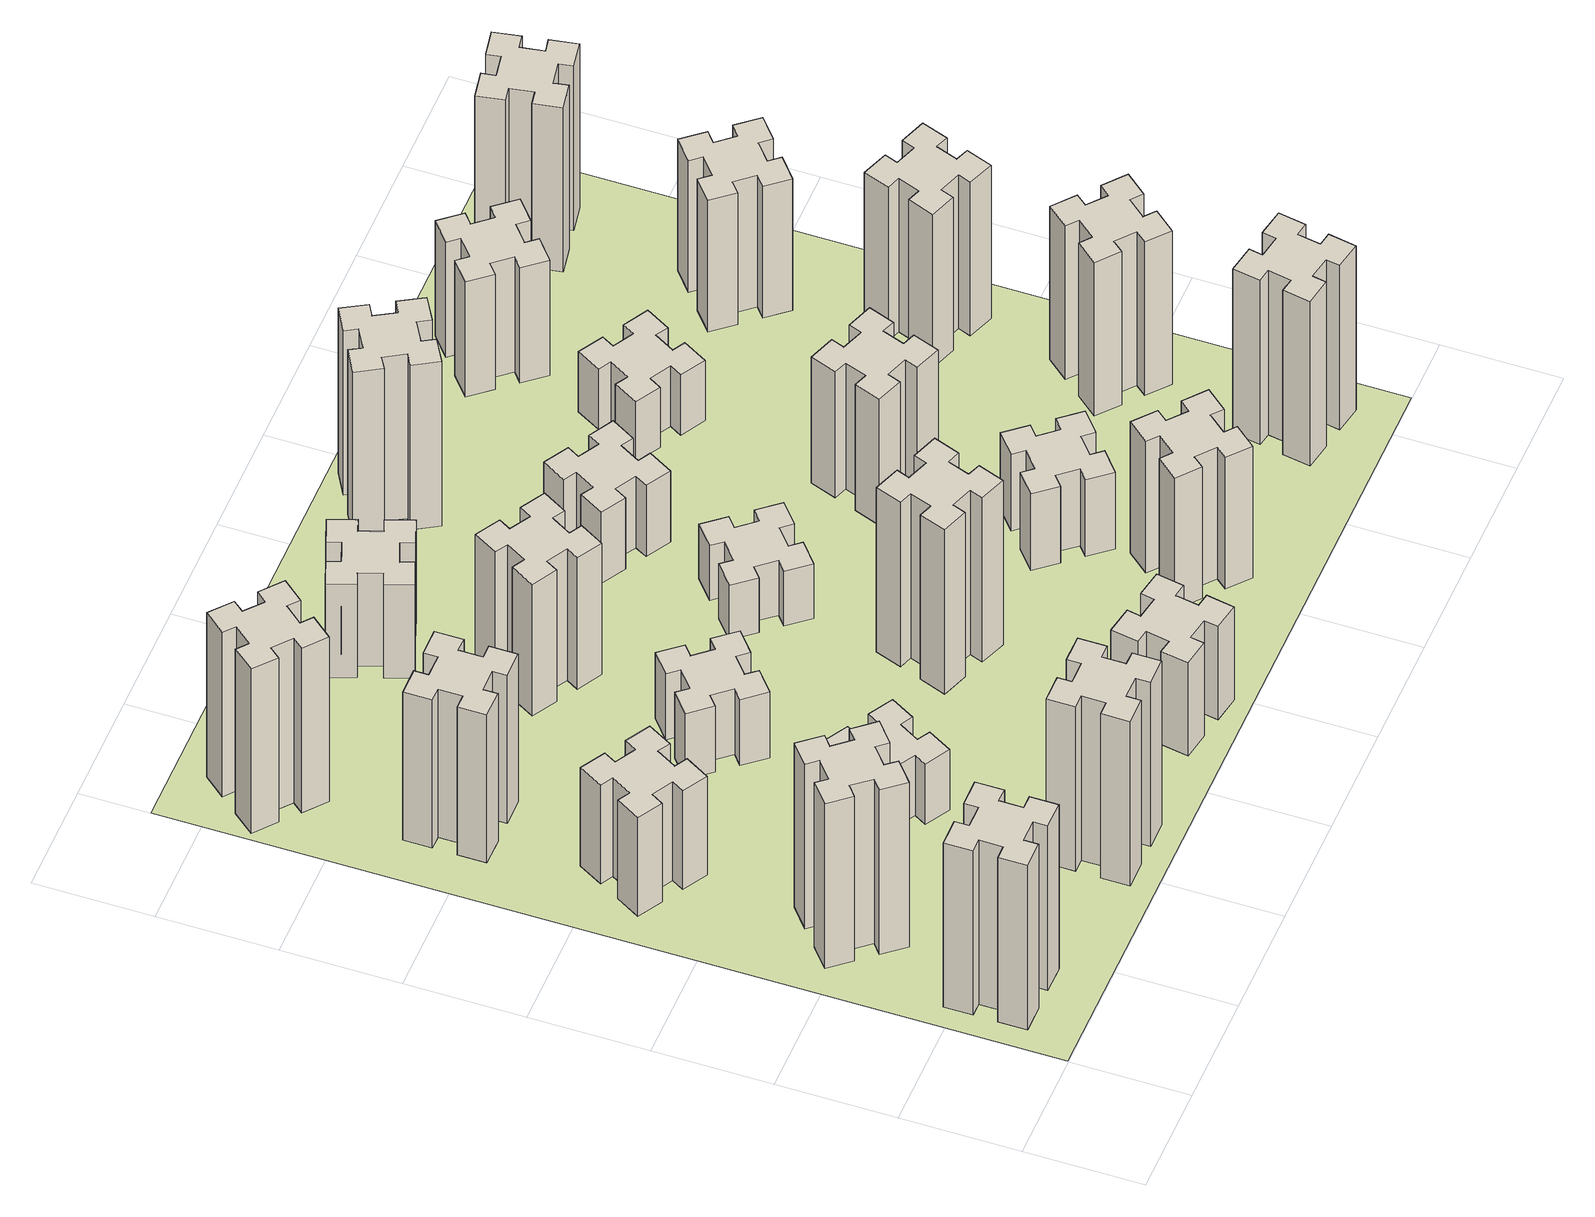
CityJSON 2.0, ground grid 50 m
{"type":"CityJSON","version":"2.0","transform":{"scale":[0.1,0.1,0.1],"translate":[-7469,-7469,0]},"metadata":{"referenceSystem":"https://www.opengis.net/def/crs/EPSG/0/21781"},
"CityObjects":{
"building1":{"type":"Building","attributes":{"class":"1000","function":"1000","usage":"1000","yearOfConstruction":2016,"roofType":"1000","measuredHeight":90,"storeysAboveGround":30,"storeysBelowGround":0},"geometry":[{"type":"Solid","lod":"1","boundaries":[[[[0,1,2,3,4,5,6,7,8,9,10,11,12,13,14,15,16,17,18,19]],[[17,16,20,21]],[[16,15,22,20]],[[15,14,23,22]],[[14,13,24,23]],[[13,12,25,24]],[[12,11,26,25]],[[11,10,27,26]],[[10,9,28,27]],[[9,8,29,28]],[[8,7,30,29]],[[7,6,31,30]],[[6,5,32,31]],[[5,4,33,32]],[[4,3,34,33]],[[3,2,35,34]],[[2,1,36,35]],[[1,0,37,36]],[[0,19,38,37]],[[19,18,39,38]],[[18,17,21,39]],[[24,25,26,27,28,29,30,31,32,33,34,35,36,37,38,39,21,20,22,23]]]]}]},
"building2":{"type":"Building","attributes":{"class":"1000","function":"1000","usage":"1000","yearOfConstruction":2016,"roofType":"1000","measuredHeight":90,"storeysAboveGround":30,"storeysBelowGround":0},"geometry":[{"type":"Solid","lod":"1","boundaries":[[[[40,41,42,43,44,45,46,47,48,49,50,51,52,53,54,55,56,57,58,59]],[[57,56,60,61]],[[56,55,62,60]],[[55,54,63,62]],[[54,53,64,63]],[[53,52,65,64]],[[52,51,66,65]],[[51,50,67,66]],[[50,49,68,67]],[[49,48,69,68]],[[48,47,70,69]],[[47,46,71,70]],[[46,45,72,71]],[[45,44,73,72]],[[44,43,74,73]],[[43,42,75,74]],[[42,41,76,75]],[[41,40,77,76]],[[40,59,78,77]],[[59,58,79,78]],[[58,57,61,79]],[[64,65,66,67,68,69,70,71,72,73,74,75,76,77,78,79,61,60,62,63]]]]}]},
"building3":{"type":"Building","attributes":{"class":"1000","function":"1000","usage":"1000","yearOfConstruction":2016,"roofType":"1000","measuredHeight":54,"storeysAboveGround":30,"storeysBelowGround":0},"geometry":[{"type":"Solid","lod":"1","boundaries":[[[[80,81,82,83,84,85,86,87,88,89,90,91,92,93,94,95,96,97,98,99]],[[97,96,100,101]],[[96,95,102,100]],[[95,94,103,102]],[[94,93,104,103]],[[93,92,105,104]],[[92,91,106,105]],[[91,90,107,106]],[[90,89,108,107]],[[89,88,109,108]],[[88,87,110,109]],[[87,86,111,110]],[[86,85,112,111]],[[85,84,113,112]],[[84,83,114,113]],[[83,82,115,114]],[[82,81,116,115]],[[81,80,117,116]],[[80,99,118,117]],[[99,98,119,118]],[[98,97,101,119]],[[104,105,106,107,108,109,110,111,112,113,114,115,116,117,118,119,101,100,102,103]]]]}]},
"building4":{"type":"Building","attributes":{"class":"1000","function":"1000","usage":"1000","yearOfConstruction":2016,"roofType":"1000","measuredHeight":81,"storeysAboveGround":30,"storeysBelowGround":0},"geometry":[{"type":"Solid","lod":"1","boundaries":[[[[120,121,122,123,124,125,126,127,128,129,130,131,132,133,134,135,136,137,138,139]],[[137,136,140,141]],[[136,135,142,140]],[[135,134,143,142]],[[134,133,144,143]],[[133,132,145,144]],[[132,131,146,145]],[[131,130,147,146]],[[130,129,148,147]],[[129,128,149,148]],[[128,127,150,149]],[[127,126,151,150]],[[126,125,152,151]],[[125,124,153,152]],[[124,123,154,153]],[[123,122,155,154]],[[122,121,156,155]],[[121,120,157,156]],[[120,139,158,157]],[[139,138,159,158]],[[138,137,141,159]],[[144,145,146,147,148,149,150,151,152,153,154,155,156,157,158,159,141,140,142,143]]]]}]},
"building5":{"type":"Building","attributes":{"class":"1000","function":"1000","usage":"1000","yearOfConstruction":2016,"roofType":"1000","measuredHeight":90,"storeysAboveGround":30,"storeysBelowGround":0},"geometry":[{"type":"Solid","lod":"1","boundaries":[[[[160,161,162,163,164,165,166,167,168,169,170,171,172,173,174,175,176,177,178,179]],[[177,176,180,181]],[[176,175,182,180]],[[175,174,183,182]],[[174,173,184,183]],[[173,172,185,184]],[[172,171,186,185]],[[171,170,187,186]],[[170,169,188,187]],[[169,168,189,188]],[[168,167,190,189]],[[167,166,191,190]],[[166,165,192,191]],[[165,164,193,192]],[[164,163,194,193]],[[163,162,195,194]],[[162,161,196,195]],[[161,160,197,196]],[[160,179,198,197]],[[179,178,199,198]],[[178,177,181,199]],[[184,185,186,187,188,189,190,191,192,193,194,195,196,197,198,199,181,180,182,183]]]]}]},
"building6":{"type":"Building","attributes":{"class":"1000","function":"1000","usage":"1000","yearOfConstruction":2016,"roofType":"1000","measuredHeight":90,"storeysAboveGround":30,"storeysBelowGround":0},"geometry":[{"type":"Solid","lod":"1","boundaries":[[[[200,201,202,203,204,205,206,207,208,209,210,211,212,213,214,215,216,217,218,219]],[[217,216,220,221]],[[216,215,222,220]],[[215,214,223,222]],[[214,213,224,223]],[[213,212,225,224]],[[212,211,226,225]],[[211,210,227,226]],[[210,209,228,227]],[[209,208,229,228]],[[208,207,230,229]],[[207,206,231,230]],[[206,205,232,231]],[[205,204,233,232]],[[204,203,234,233]],[[203,202,235,234]],[[202,201,236,235]],[[201,200,237,236]],[[200,219,238,237]],[[219,218,239,238]],[[218,217,221,239]],[[224,225,226,227,228,229,230,231,232,233,234,235,236,237,238,239,221,220,222,223]]]]}]},
"building7":{"type":"Building","attributes":{"class":"1000","function":"1000","usage":"1000","yearOfConstruction":2016,"roofType":"1000","measuredHeight":33,"storeysAboveGround":30,"storeysBelowGround":0},"geometry":[{"type":"Solid","lod":"1","boundaries":[[[[240,241,242,243,244,245,246,247,248,249,250,251,252,253,254,255,256,257,258,259]],[[257,256,260,261]],[[256,255,262,260]],[[255,254,263,262]],[[254,253,264,263]],[[253,252,265,264]],[[252,251,266,265]],[[251,250,267,266]],[[250,249,268,267]],[[249,248,269,268]],[[248,247,270,269]],[[247,246,271,270]],[[246,245,272,271]],[[245,244,273,272]],[[244,243,274,273]],[[243,242,275,274]],[[242,241,276,275]],[[241,240,277,276]],[[240,259,278,277]],[[259,258,279,278]],[[258,257,261,279]],[[264,265,266,267,268,269,270,271,272,273,274,275,276,277,278,279,261,260,262,263]]]]}]},
"building8":{"type":"Building","attributes":{"class":"1000","function":"1000","usage":"1000","yearOfConstruction":2016,"roofType":"1000","measuredHeight":36,"storeysAboveGround":30,"storeysBelowGround":0},"geometry":[{"type":"Solid","lod":"1","boundaries":[[[[280,281,282,283,284,285,286,287,288,289,290,291,292,293,294,295,296,297,298,299]],[[297,296,300,301]],[[296,295,302,300]],[[295,294,303,302]],[[294,293,304,303]],[[293,292,305,304]],[[292,291,306,305]],[[291,290,307,306]],[[290,289,308,307]],[[289,288,309,308]],[[288,287,310,309]],[[287,286,311,310]],[[286,285,312,311]],[[285,284,313,312]],[[284,283,314,313]],[[283,282,315,314]],[[282,281,316,315]],[[281,280,317,316]],[[280,299,318,317]],[[299,298,319,318]],[[298,297,301,319]],[[304,305,306,307,308,309,310,311,312,313,314,315,316,317,318,319,301,300,302,303]]]]}]},
"building9":{"type":"Building","attributes":{"class":"1000","function":"1000","usage":"1000","yearOfConstruction":2016,"roofType":"1000","measuredHeight":51,"storeysAboveGround":30,"storeysBelowGround":0},"geometry":[{"type":"Solid","lod":"1","boundaries":[[[[320,321,322,323,324,325,326,327,328,329,330,331,332,333,334,335,336,337,338,339]],[[337,336,340,341]],[[336,335,342,340]],[[335,334,343,342]],[[334,333,344,343]],[[333,332,345,344]],[[332,331,346,345]],[[331,330,347,346]],[[330,329,348,347]],[[329,328,349,348]],[[328,327,350,349]],[[327,326,351,350]],[[326,325,352,351]],[[325,324,353,352]],[[324,323,354,353]],[[323,322,355,354]],[[322,321,356,355]],[[321,320,357,356]],[[320,339,358,357]],[[339,338,359,358]],[[338,337,341,359]],[[344,345,346,347,348,349,350,351,352,353,354,355,356,357,358,359,341,340,342,343]]]]}]},
"building10":{"type":"Building","attributes":{"class":"1000","function":"1000","usage":"1000","yearOfConstruction":2016,"roofType":"1000","measuredHeight":72,"storeysAboveGround":30,"storeysBelowGround":0},"geometry":[{"type":"Solid","lod":"1","boundaries":[[[[360,361,362,363,364,365,366,367,368,369,370,371,372,373,374,375,376,377,378,379]],[[377,376,380,381]],[[376,375,382,380]],[[375,374,383,382]],[[374,373,384,383]],[[373,372,385,384]],[[372,371,386,385]],[[371,370,387,386]],[[370,369,388,387]],[[369,368,389,388]],[[368,367,390,389]],[[367,366,391,390]],[[366,365,392,391]],[[365,364,393,392]],[[364,363,394,393]],[[363,362,395,394]],[[362,361,396,395]],[[361,360,397,396]],[[360,379,398,397]],[[379,378,399,398]],[[378,377,381,399]],[[384,385,386,387,388,389,390,391,392,393,394,395,396,397,398,399,381,380,382,383]]]]}]},
"building11":{"type":"Building","attributes":{"class":"1000","function":"1000","usage":"1000","yearOfConstruction":2016,"roofType":"1000","measuredHeight":51,"storeysAboveGround":30,"storeysBelowGround":0},"geometry":[{"type":"Solid","lod":"1","boundaries":[[[[400,401,402,403,404,405,406,407,408,409,410,411,412,413,414,415,416,417,418,419]],[[417,416,420,421]],[[416,415,422,420]],[[415,414,423,422]],[[414,413,424,423]],[[413,412,425,424]],[[412,411,426,425]],[[411,410,427,426]],[[410,409,428,427]],[[409,408,429,428]],[[408,407,430,429]],[[407,406,431,430]],[[406,405,432,431]],[[405,404,433,432]],[[404,403,434,433]],[[403,402,435,434]],[[402,401,436,435]],[[401,400,437,436]],[[400,419,438,437]],[[419,418,439,438]],[[418,417,421,439]],[[424,425,426,427,428,429,430,431,432,433,434,435,436,437,438,439,421,420,422,423]]]]}]},
"building12":{"type":"Building","attributes":{"class":"1000","function":"1000","usage":"1000","yearOfConstruction":2016,"roofType":"1000","measuredHeight":90,"storeysAboveGround":30,"storeysBelowGround":0},"geometry":[{"type":"Solid","lod":"1","boundaries":[[[[440,441,442,443,444,445,446,447,448,449,450,451,452,453,454,455,456,457,458,459]],[[457,456,460,461]],[[456,455,462,460]],[[455,454,463,462]],[[454,453,464,463]],[[453,452,465,464]],[[452,451,466,465]],[[451,450,467,466]],[[450,449,468,467]],[[449,448,469,468]],[[448,447,470,469]],[[447,446,471,470]],[[446,445,472,471]],[[445,444,473,472]],[[444,443,474,473]],[[443,442,475,474]],[[442,441,476,475]],[[441,440,477,476]],[[440,459,478,477]],[[459,458,479,478]],[[458,457,461,479]],[[464,465,466,467,468,469,470,471,472,473,474,475,476,477,478,479,461,460,462,463]]]]}]},
"building13":{"type":"Building","attributes":{"class":"1000","function":"1000","usage":"1000","yearOfConstruction":2016,"roofType":"1000","measuredHeight":30,"storeysAboveGround":30,"storeysBelowGround":0},"geometry":[{"type":"Solid","lod":"1","boundaries":[[[[480,481,482,483,484,485,486,487,488,489,490,491,492,493,494,495,496,497,498,499]],[[497,496,500,501]],[[496,495,502,500]],[[495,494,503,502]],[[494,493,504,503]],[[493,492,505,504]],[[492,491,506,505]],[[491,490,507,506]],[[490,489,508,507]],[[489,488,509,508]],[[488,487,510,509]],[[487,486,511,510]],[[486,485,512,511]],[[485,484,513,512]],[[484,483,514,513]],[[483,482,515,514]],[[482,481,516,515]],[[481,480,517,516]],[[480,499,518,517]],[[499,498,519,518]],[[498,497,501,519]],[[504,505,506,507,508,509,510,511,512,513,514,515,516,517,518,519,501,500,502,503]]]]}]},
"building14":{"type":"Building","attributes":{"class":"1000","function":"1000","usage":"1000","yearOfConstruction":2016,"roofType":"1000","measuredHeight":39,"storeysAboveGround":30,"storeysBelowGround":0},"geometry":[{"type":"Solid","lod":"1","boundaries":[[[[520,521,522,523,524,525,526,527,528,529,530,531,532,533,534,535,536,537,538,539]],[[537,536,540,541]],[[536,535,542,540]],[[535,534,543,542]],[[534,533,544,543]],[[533,532,545,544]],[[532,531,546,545]],[[531,530,547,546]],[[530,529,548,547]],[[529,528,549,548]],[[528,527,550,549]],[[527,526,551,550]],[[526,525,552,551]],[[525,524,553,552]],[[524,523,554,553]],[[523,522,555,554]],[[522,521,556,555]],[[521,520,557,556]],[[520,539,558,557]],[[539,538,559,558]],[[538,537,541,559]],[[544,545,546,547,548,549,550,551,552,553,554,555,556,557,558,559,541,540,542,543]]]]}]},
"building15":{"type":"Building","attributes":{"class":"1000","function":"1000","usage":"1000","yearOfConstruction":2016,"roofType":"1000","measuredHeight":72,"storeysAboveGround":30,"storeysBelowGround":0},"geometry":[{"type":"Solid","lod":"1","boundaries":[[[[560,561,562,563,564,565,566,567,568,569,570,571,572,573,574,575,576,577,578,579]],[[577,576,580,581]],[[576,575,582,580]],[[575,574,583,582]],[[574,573,584,583]],[[573,572,585,584]],[[572,571,586,585]],[[571,570,587,586]],[[570,569,588,587]],[[569,568,589,588]],[[568,567,590,589]],[[567,566,591,590]],[[566,565,592,591]],[[565,564,593,592]],[[564,563,594,593]],[[563,562,595,594]],[[562,561,596,595]],[[561,560,597,596]],[[560,579,598,597]],[[579,578,599,598]],[[578,577,581,599]],[[584,585,586,587,588,589,590,591,592,593,594,595,596,597,598,599,581,580,582,583]]]]}]},
"building16":{"type":"Building","attributes":{"class":"1000","function":"1000","usage":"1000","yearOfConstruction":2016,"roofType":"1000","measuredHeight":90,"storeysAboveGround":30,"storeysBelowGround":0},"geometry":[{"type":"Solid","lod":"1","boundaries":[[[[600,601,602,603,604,605,606,607,608,609,610,611,612,613,614,615,616,617,618,619]],[[617,616,620,621]],[[616,615,622,620]],[[615,614,623,622]],[[614,613,624,623]],[[613,612,625,624]],[[612,611,626,625]],[[611,610,627,626]],[[610,609,628,627]],[[609,608,629,628]],[[608,607,630,629]],[[607,606,631,630]],[[606,605,632,631]],[[605,604,633,632]],[[604,603,634,633]],[[603,602,635,634]],[[602,601,636,635]],[[601,600,637,636]],[[600,619,638,637]],[[619,618,639,638]],[[618,617,621,639]],[[624,625,626,627,628,629,630,631,632,633,634,635,636,637,638,639,621,620,622,623]]]]}]},
"building17":{"type":"Building","attributes":{"class":"1000","function":"1000","usage":"1000","yearOfConstruction":2016,"roofType":"1000","measuredHeight":42,"storeysAboveGround":30,"storeysBelowGround":0},"geometry":[{"type":"Solid","lod":"1","boundaries":[[[[640,641,642,643,644,645,646,647,648,649,650,651,652,653,654,655,656,657,658,659]],[[657,656,660,661]],[[656,655,662,660]],[[655,654,663,662]],[[654,653,664,663]],[[653,652,665,664]],[[652,651,666,665]],[[651,650,667,666]],[[650,649,668,667]],[[649,648,669,668]],[[648,647,670,669]],[[647,646,671,670]],[[646,645,672,671]],[[645,644,673,672]],[[644,643,674,673]],[[643,642,675,674]],[[642,641,676,675]],[[641,640,677,676]],[[640,659,678,677]],[[659,658,679,678]],[[658,657,661,679]],[[664,665,666,667,668,669,670,671,672,673,674,675,676,677,678,679,661,660,662,663]]]]}]},
"building18":{"type":"Building","attributes":{"class":"1000","function":"1000","usage":"1000","yearOfConstruction":2016,"roofType":"1000","measuredHeight":69,"storeysAboveGround":30,"storeysBelowGround":0},"geometry":[{"type":"Solid","lod":"1","boundaries":[[[[680,681,682,683,684,685,686,687,688,689,690,691,692,693,694,695,696,697,698,699]],[[697,696,700,701]],[[696,695,702,700]],[[695,694,703,702]],[[694,693,704,703]],[[693,692,705,704]],[[692,691,706,705]],[[691,690,707,706]],[[690,689,708,707]],[[689,688,709,708]],[[688,687,710,709]],[[687,686,711,710]],[[686,685,712,711]],[[685,684,713,712]],[[684,683,714,713]],[[683,682,715,714]],[[682,681,716,715]],[[681,680,717,716]],[[680,699,718,717]],[[699,698,719,718]],[[698,697,701,719]],[[704,705,706,707,708,709,710,711,712,713,714,715,716,717,718,719,701,700,702,703]]]]}]},
"building19":{"type":"Building","attributes":{"class":"1000","function":"1000","usage":"1000","yearOfConstruction":2016,"roofType":"1000","measuredHeight":33,"storeysAboveGround":30,"storeysBelowGround":0},"geometry":[{"type":"Solid","lod":"1","boundaries":[[[[720,721,722,723,724,725,726,727,728,729,730,731,732,733,734,735,736,737,738,739]],[[737,736,740,741]],[[736,735,742,740]],[[735,734,743,742]],[[734,733,744,743]],[[733,732,745,744]],[[732,731,746,745]],[[731,730,747,746]],[[730,729,748,747]],[[729,728,749,748]],[[728,727,750,749]],[[727,726,751,750]],[[726,725,752,751]],[[725,724,753,752]],[[724,723,754,753]],[[723,722,755,754]],[[722,721,756,755]],[[721,720,757,756]],[[720,739,758,757]],[[739,738,759,758]],[[738,737,741,759]],[[744,745,746,747,748,749,750,751,752,753,754,755,756,757,758,759,741,740,742,743]]]]}]},
"building20":{"type":"Building","attributes":{"class":"1000","function":"1000","usage":"1000","yearOfConstruction":2016,"roofType":"1000","measuredHeight":90,"storeysAboveGround":30,"storeysBelowGround":0},"geometry":[{"type":"Solid","lod":"1","boundaries":[[[[760,761,762,763,764,765,766,767,768,769,770,771,772,773,774,775,776,777,778,779]],[[777,776,780,781]],[[776,775,782,780]],[[775,774,783,782]],[[774,773,784,783]],[[773,772,785,784]],[[772,771,786,785]],[[771,770,787,786]],[[770,769,788,787]],[[769,768,789,788]],[[768,767,790,789]],[[767,766,791,790]],[[766,765,792,791]],[[765,764,793,792]],[[764,763,794,793]],[[763,762,795,794]],[[762,761,796,795]],[[761,760,797,796]],[[760,779,798,797]],[[779,778,799,798]],[[778,777,781,799]],[[784,785,786,787,788,789,790,791,792,793,794,795,796,797,798,799,781,780,782,783]]]]}]},
"building21":{"type":"Building","attributes":{"class":"1000","function":"1000","usage":"1000","yearOfConstruction":2016,"roofType":"1000","measuredHeight":63,"storeysAboveGround":30,"storeysBelowGround":0},"geometry":[{"type":"Solid","lod":"1","boundaries":[[[[800,801,802,803,804,805,806,807,808,809,810,811,812,813,814,815,816,817,818,819]],[[817,816,820,821]],[[816,815,822,820]],[[815,814,823,822]],[[814,813,824,823]],[[813,812,825,824]],[[812,811,826,825]],[[811,810,827,826]],[[810,809,828,827]],[[809,808,829,828]],[[808,807,830,829]],[[807,806,831,830]],[[806,805,832,831]],[[805,804,833,832]],[[804,803,834,833]],[[803,802,835,834]],[[802,801,836,835]],[[801,800,837,836]],[[800,819,838,837]],[[819,818,839,838]],[[818,817,821,839]],[[824,825,826,827,828,829,830,831,832,833,834,835,836,837,838,839,821,820,822,823]]]]}]},
"building22":{"type":"Building","attributes":{"class":"1000","function":"1000","usage":"1000","yearOfConstruction":2016,"roofType":"1000","measuredHeight":84,"storeysAboveGround":30,"storeysBelowGround":0},"geometry":[{"type":"Solid","lod":"1","boundaries":[[[[840,841,842,843,844,845,846,847,848,849,850,851,852,853,854,855,856,857,858,859]],[[857,856,860,861]],[[856,855,862,860]],[[855,854,863,862]],[[854,853,864,863]],[[853,852,865,864]],[[852,851,866,865]],[[851,850,867,866]],[[850,849,868,867]],[[849,848,869,868]],[[848,847,870,869]],[[847,846,871,870]],[[846,845,872,871]],[[845,844,873,872]],[[844,843,874,873]],[[843,842,875,874]],[[842,841,876,875]],[[841,840,877,876]],[[840,859,878,877]],[[859,858,879,878]],[[858,857,861,879]],[[864,865,866,867,868,869,870,871,872,873,874,875,876,877,878,879,861,860,862,863]]]]}]},
"building23":{"type":"Building","attributes":{"class":"1000","function":"1000","usage":"1000","yearOfConstruction":2016,"roofType":"1000","measuredHeight":84,"storeysAboveGround":30,"storeysBelowGround":0},"geometry":[{"type":"Solid","lod":"1","boundaries":[[[[880,881,882,883,884,885,886,887,888,889,890,891,892,893,894,895,896,897,898,899]],[[897,896,900,901]],[[896,895,902,900]],[[895,894,903,902]],[[894,893,904,903]],[[893,892,905,904]],[[892,891,906,905]],[[891,890,907,906]],[[890,889,908,907]],[[889,888,909,908]],[[888,887,910,909]],[[887,886,911,910]],[[886,885,912,911]],[[885,884,913,912]],[[884,883,914,913]],[[883,882,915,914]],[[882,881,916,915]],[[881,880,917,916]],[[880,899,918,917]],[[899,898,919,918]],[[898,897,901,919]],[[904,905,906,907,908,909,910,911,912,913,914,915,916,917,918,919,901,900,902,903]]]]}]},
"building24":{"type":"Building","attributes":{"class":"1000","function":"1000","usage":"1000","yearOfConstruction":2016,"roofType":"1000","measuredHeight":72,"storeysAboveGround":30,"storeysBelowGround":0},"geometry":[{"type":"Solid","lod":"1","boundaries":[[[[920,921,922,923,924,925,926,927,928,929,930,931,932,933,934,935,936,937,938,939]],[[937,936,940,941]],[[936,935,942,940]],[[935,934,943,942]],[[934,933,944,943]],[[933,932,945,944]],[[932,931,946,945]],[[931,930,947,946]],[[930,929,948,947]],[[929,928,949,948]],[[928,927,950,949]],[[927,926,951,950]],[[926,925,952,951]],[[925,924,953,952]],[[924,923,954,953]],[[923,922,955,954]],[[922,921,956,955]],[[921,920,957,956]],[[920,939,958,957]],[[939,938,959,958]],[[938,937,941,959]],[[944,945,946,947,948,949,950,951,952,953,954,955,956,957,958,959,941,940,942,943]]]]}]},
"building25":{"type":"Building","attributes":{"class":"1000","function":"1000","usage":"1000","yearOfConstruction":2016,"roofType":"1000","measuredHeight":90,"storeysAboveGround":30,"storeysBelowGround":0},"geometry":[{"type":"Solid","lod":"1","boundaries":[[[[960,961,962,963,964,965,966,967,968,969,970,971,972,973,974,975,976,977,978,979]],[[977,976,980,981]],[[976,975,982,980]],[[975,974,983,982]],[[974,973,984,983]],[[973,972,985,984]],[[972,971,986,985]],[[971,970,987,986]],[[970,969,988,987]],[[969,968,989,988]],[[968,967,990,989]],[[967,966,991,990]],[[966,965,992,991]],[[965,964,993,992]],[[964,963,994,993]],[[963,962,995,994]],[[962,961,996,995]],[[961,960,997,996]],[[960,979,998,997]],[[979,978,999,998]],[[978,977,981,999]],[[984,985,986,987,988,989,990,991,992,993,994,995,996,997,998,999,981,980,982,983]]]]}]},
"landuse1":{"type":"LandUse","attributes":{"name":"plot1","function":"1010"},"geometry":[{"type":"MultiSurface","lod":"1","boundaries":[[[1000,1001,1002,1003]]]}]}
},
"vertices":[
[165,425,0],[165,325,0],[105,325,0],[105,205,0],[225,205,0],[225,265,0],[325,265,0],[325,205,0],[445,205,0],[445,325,0],[385,325,0],[385,425,0],[445,425,0],[445,545,0],[325,545,0],[325,485,0],[225,485,0],[225,545,0],[105,545,0],[105,425,0],[225,485,900],[225,545,900],[325,485,900],[325,545,900],[445,545,900],[445,425,900],[385,425,900],[385,325,900],[445,325,900],[445,205,900],[325,205,900],[325,265,900],[225,265,900],[225,205,900],[105,205,900],[105,325,900],[165,325,900],[165,425,900],[105,425,900],[105,545,900],
[492,1048,0],[427,1124,0],[473,1163,0],[396,1255,0],[304,1178,0],[343,1132,0],[266,1067,0],[228,1113,0],[136,1036,0],[213,944,0],[259,983,0],[323,906,0],[277,868,0],[354,776,0],[446,853,0],[408,899,0],[484,963,0],[523,917,0],[615,994,0],[538,1086,0],[484,963,900],[523,917,900],[408,899,900],[446,853,900],[354,776,900],[277,868,900],[323,906,900],[259,983,900],[213,944,900],[136,1036,900],[228,1113,900],[266,1067,900],[343,1132,900],[304,1178,900],[396,1255,900],[473,1163,900],[427,1124,900],[492,1048,900],[538,1086,900],[615,994,900],
[474,1926,0],[387,1976,0],[417,2028,0],[313,2088,0],[253,1984,0],[305,1954,0],[255,1867,0],[203,1897,0],[143,1793,0],[247,1733,0],[277,1785,0],[364,1735,0],[334,1683,0],[438,1623,0],[498,1727,0],[446,1757,0],[496,1844,0],[548,1814,0],[608,1918,0],[504,1978,0],[496,1844,540],[548,1814,540],[446,1757,540],[498,1727,540],[438,1623,540],[334,1683,540],[364,1735,540],[277,1785,540],[247,1733,540],[143,1793,540],[203,1897,540],[255,1867,540],[305,1954,540],[253,1984,540],[313,2088,540],[417,2028,540],[387,1976,540],[474,1926,540],[504,1978,540],[608,1918,540],
[485,2545,0],[485,2645,0],[545,2645,0],[545,2765,0],[425,2765,0],[425,2705,0],[325,2705,0],[325,2765,0],[205,2765,0],[205,2645,0],[265,2645,0],[265,2545,0],[205,2545,0],[205,2425,0],[325,2425,0],[325,2485,0],[425,2485,0],[425,2425,0],[545,2425,0],[545,2545,0],[425,2485,810],[425,2425,810],[325,2485,810],[325,2425,810],[205,2425,810],[205,2545,810],[265,2545,810],[265,2645,810],[205,2645,810],[205,2765,810],[325,2765,810],[325,2705,810],[425,2705,810],[425,2765,810],[545,2765,810],[545,2645,810],[485,2645,810],[485,2545,810],[545,2545,810],[545,2425,810],
[1225,225,0],[1225,325,0],[1285,325,0],[1285,445,0],[1165,445,0],[1165,385,0],[1065,385,0],[1065,445,0],[945,445,0],[945,325,0],[1005,325,0],[1005,225,0],[945,225,0],[945,105,0],[1065,105,0],[1065,165,0],[1165,165,0],[1165,105,0],[1285,105,0],[1285,225,0],[1165,165,900],[1165,105,900],[1065,165,900],[1065,105,900],[945,105,900],[945,225,900],[1005,225,900],[1005,325,900],[945,325,900],[945,445,900],[1065,445,900],[1065,385,900],[1165,385,900],[1165,445,900],[1285,445,900],[1285,325,900],[1225,325,900],[1225,225,900],[1285,225,900],[1285,105,900],
[384,3387,0],[308,3452,0],[346,3498,0],[254,3575,0],[177,3483,0],[223,3444,0],[159,3368,0],[113,3406,0],[36,3314,0],[128,3237,0],[166,3283,0],[243,3219,0],[204,3173,0],[296,3096,0],[373,3188,0],[327,3226,0],[392,3303,0],[438,3264,0],[515,3356,0],[423,3433,0],[392,3303,900],[438,3264,900],[327,3226,900],[373,3188,900],[296,3096,900],[204,3173,900],[243,3219,900],[166,3283,900],[128,3237,900],[36,3314,900],[113,3406,900],[159,3368,900],[223,3444,900],[177,3483,900],[254,3575,900],[346,3498,900],[308,3452,900],[384,3387,900],[423,3433,900],[515,3356,900],
[1086,1017,0],[1136,1104,0],[1188,1074,0],[1248,1178,0],[1144,1238,0],[1114,1186,0],[1027,1236,0],[1057,1288,0],[953,1348,0],[893,1244,0],[945,1214,0],[895,1127,0],[843,1157,0],[783,1053,0],[887,993,0],[917,1045,0],[1004,995,0],[974,943,0],[1078,883,0],[1138,987,0],[1004,995,330],[974,943,330],[917,1045,330],[887,993,330],[783,1053,330],[843,1157,330],[895,1127,330],[945,1214,330],[893,1244,330],[953,1348,330],[1057,1288,330],[1027,1236,330],[1114,1186,330],[1144,1238,330],[1248,1178,330],[1188,1074,330],[1136,1104,330],[1086,1017,330],[1138,987,330],[1078,883,330],
[1083,1972,0],[1006,1907,0],[968,1953,0],[876,1876,0],[953,1784,0],[999,1823,0],[1063,1746,0],[1017,1708,0],[1094,1616,0],[1186,1693,0],[1148,1739,0],[1224,1803,0],[1263,1757,0],[1355,1834,0],[1278,1926,0],[1232,1888,0],[1167,1964,0],[1213,2003,0],[1136,2095,0],[1044,2018,0],[1167,1964,360],[1213,2003,360],[1232,1888,360],[1278,1926,360],[1355,1834,360],[1263,1757,360],[1224,1803,360],[1148,1739,360],[1186,1693,360],[1094,1616,360],[1017,1708,360],[1063,1746,360],[999,1823,360],[953,1784,360],[876,1876,360],[968,1953,360],[1006,1907,360],[1083,1972,360],[1044,2018,360],[1136,2095,360],
[1756,344,0],[1738,245,0],[1679,256,0],[1658,137,0],[1777,117,0],[1787,176,0],[1885,158,0],[1875,99,0],[1993,78,0],[2014,197,0],[1955,207,0],[1972,305,0],[2031,295,0],[2052,413,0],[1934,434,0],[1924,375,0],[1825,392,0],[1836,451,0],[1717,472,0],[1697,354,0],[1825,392,510],[1836,451,510],[1924,375,510],[1934,434,510],[2052,413,510],[2031,295,510],[1972,305,510],[1955,207,510],[2014,197,510],[1993,78,510],[1875,99,510],[1885,158,510],[1787,176,510],[1777,117,510],[1658,137,510],[1679,256,510],[1738,245,510],[1756,344,510],[1697,354,510],[1717,472,510],
[1314,2666,0],[1227,2716,0],[1257,2768,0],[1153,2828,0],[1093,2724,0],[1145,2694,0],[1095,2607,0],[1043,2637,0],[983,2533,0],[1087,2473,0],[1117,2525,0],[1204,2475,0],[1174,2423,0],[1278,2363,0],[1338,2467,0],[1286,2497,0],[1336,2584,0],[1388,2554,0],[1448,2658,0],[1344,2718,0],[1336,2584,720],[1388,2554,720],[1286,2497,720],[1338,2467,720],[1278,2363,720],[1174,2423,720],[1204,2475,720],[1117,2525,720],[1087,2473,720],[983,2533,720],[1043,2637,720],[1095,2607,720],[1145,2694,720],[1093,2724,720],[1153,2828,720],[1257,2768,720],[1227,2716,720],[1314,2666,720],[1344,2718,720],[1448,2658,720],
[1125,3356,0],[1031,3322,0],[1010,3378,0],[897,3337,0],[939,3224,0],[995,3245,0],[1029,3151,0],[973,3130,0],[1014,3017,0],[1127,3059,0],[1106,3115,0],[1200,3149,0],[1220,3093,0],[1333,3134,0],[1292,3247,0],[1236,3226,0],[1202,3320,0],[1258,3340,0],[1217,3453,0],[1104,3412,0],[1202,3320,510],[1258,3340,510],[1236,3226,510],[1292,3247,510],[1333,3134,510],[1220,3093,510],[1200,3149,510],[1106,3115,510],[1127,3059,510],[1014,3017,510],[973,3130,510],[1029,3151,510],[995,3245,510],[939,3224,510],[897,3337,510],[1010,3378,510],[1031,3322,510],[1125,3356,510],[1104,3412,510],[1217,3453,510],
[1769,1300,0],[1735,1206,0],[1679,1227,0],[1637,1114,0],[1750,1073,0],[1771,1129,0],[1865,1095,0],[1844,1039,0],[1957,997,0],[1998,1110,0],[1942,1131,0],[1976,1225,0],[2032,1204,0],[2073,1317,0],[1960,1358,0],[1940,1302,0],[1846,1336,0],[1867,1392,0],[1754,1433,0],[1713,1320,0],[1846,1336,900],[1867,1392,900],[1940,1302,900],[1960,1358,900],[2073,1317,900],[2032,1204,900],[1976,1225,900],[1942,1131,900],[1998,1110,900],[1957,997,900],[1844,1039,900],[1865,1095,900],[1771,1129,900],[1750,1073,900],[1637,1114,900],[1679,1227,900],[1735,1206,900],[1769,1300,900],[1713,1320,900],[1754,1433,900],
[1972,1988,0],[1907,2064,0],[1953,2103,0],[1876,2195,0],[1784,2118,0],[1823,2072,0],[1746,2007,0],[1708,2053,0],[1616,1976,0],[1693,1884,0],[1739,1923,0],[1803,1846,0],[1757,1808,0],[1834,1716,0],[1926,1793,0],[1888,1839,0],[1964,1903,0],[2003,1857,0],[2095,1934,0],[2018,2026,0],[1964,1903,300],[2003,1857,300],[1888,1839,300],[1926,1793,300],[1834,1716,300],[1757,1808,300],[1803,1846,300],[1739,1923,300],[1693,1884,300],[1616,1976,300],[1708,2053,300],[1746,2007,300],[1823,2072,300],[1784,2118,300],[1876,2195,300],[1953,2103,300],[1907,2064,300],[1972,1988,300],[2018,2026,300],[2095,1934,300],
[2026,2497,0],[2076,2584,0],[2128,2554,0],[2188,2658,0],[2084,2718,0],[2054,2666,0],[1967,2716,0],[1997,2768,0],[1893,2828,0],[1833,2724,0],[1885,2694,0],[1835,2607,0],[1783,2637,0],[1723,2533,0],[1827,2473,0],[1857,2525,0],[1944,2475,0],[1914,2423,0],[2018,2363,0],[2078,2467,0],[1944,2475,390],[1914,2423,390],[1857,2525,390],[1827,2473,390],[1723,2533,390],[1783,2637,390],[1835,2607,390],[1885,2694,390],[1833,2724,390],[1893,2828,390],[1997,2768,390],[1967,2716,390],[2054,2666,390],[2084,2718,390],[2188,2658,390],[2128,2554,390],[2076,2584,390],[2026,2497,390],[2078,2467,390],[2018,2363,390],
[2486,423,0],[2563,359,0],[2524,313,0],[2616,236,0],[2693,328,0],[2647,366,0],[2712,443,0],[2758,404,0],[2835,496,0],[2743,573,0],[2704,527,0],[2628,592,0],[2666,638,0],[2574,715,0],[2497,623,0],[2543,584,0],[2479,508,0],[2433,546,0],[2356,454,0],[2448,377,0],[2479,508,720],[2433,546,720],[2543,584,720],[2497,623,720],[2574,715,720],[2666,638,720],[2628,592,720],[2704,527,720],[2743,573,720],[2835,496,720],[2758,404,720],[2712,443,720],[2647,366,720],[2693,328,720],[2616,236,720],[2524,313,720],[2563,359,720],[2486,423,720],[2448,377,720],[2356,454,720],
[1844,3556,0],[1757,3506,0],[1727,3558,0],[1623,3498,0],[1683,3394,0],[1735,3424,0],[1785,3337,0],[1733,3307,0],[1793,3203,0],[1897,3263,0],[1867,3315,0],[1954,3365,0],[1984,3313,0],[2088,3373,0],[2028,3477,0],[1976,3447,0],[1926,3534,0],[1978,3564,0],[1918,3668,0],[1814,3608,0],[1926,3534,900],[1978,3564,900],[1976,3447,900],[2028,3477,900],[2088,3373,900],[1984,3313,900],[1954,3365,900],[1867,3315,900],[1897,3263,900],[1793,3203,900],[1733,3307,900],[1785,3337,900],[1735,3424,900],[1683,3394,900],[1623,3498,900],[1727,3558,900],[1757,3506,900],[1844,3556,900],[1814,3608,900],[1918,3668,900],
[2563,1132,0],[2486,1067,0],[2448,1113,0],[2356,1036,0],[2433,944,0],[2479,983,0],[2543,906,0],[2497,868,0],[2574,776,0],[2666,853,0],[2628,899,0],[2704,963,0],[2743,917,0],[2835,994,0],[2758,1086,0],[2712,1048,0],[2647,1124,0],[2693,1163,0],[2616,1255,0],[2524,1178,0],[2647,1124,420],[2693,1163,420],[2712,1048,420],[2758,1086,420],[2835,994,420],[2743,917,420],[2704,963,420],[2628,899,420],[2666,853,420],[2574,776,420],[2497,868,420],[2543,906,420],[2479,983,420],[2433,944,420],[2356,1036,420],[2448,1113,420],[2486,1067,420],[2563,1132,420],[2524,1178,420],[2616,1255,420],
[2682,1671,0],[2716,1765,0],[2772,1744,0],[2813,1857,0],[2700,1898,0],[2680,1842,0],[2586,1876,0],[2607,1932,0],[2494,1973,0],[2453,1860,0],[2509,1840,0],[2475,1746,0],[2419,1767,0],[2377,1654,0],[2490,1613,0],[2511,1669,0],[2605,1635,0],[2584,1579,0],[2697,1537,0],[2738,1650,0],[2605,1635,690],[2584,1579,690],[2511,1669,690],[2490,1613,690],[2377,1654,690],[2419,1767,690],[2475,1746,690],[2509,1840,690],[2453,1860,690],[2494,1973,690],[2607,1932,690],[2586,1876,690],[2680,1842,690],[2700,1898,690],[2813,1857,690],[2772,1744,690],[2716,1765,690],[2682,1671,690],[2738,1650,690],[2697,1537,690],
[2666,2597,0],[2716,2684,0],[2768,2654,0],[2828,2758,0],[2724,2818,0],[2694,2766,0],[2607,2816,0],[2637,2868,0],[2533,2928,0],[2473,2824,0],[2525,2794,0],[2475,2707,0],[2423,2737,0],[2363,2633,0],[2467,2573,0],[2497,2625,0],[2584,2575,0],[2554,2523,0],[2658,2463,0],[2718,2567,0],[2584,2575,330],[2554,2523,330],[2497,2625,330],[2467,2573,330],[2363,2633,330],[2423,2737,330],[2475,2707,330],[2525,2794,330],[2473,2824,330],[2533,2928,330],[2637,2868,330],[2607,2816,330],[2694,2766,330],[2724,2818,330],[2828,2758,330],[2768,2654,330],[2716,2684,330],[2666,2597,330],[2718,2567,330],[2658,2463,330],
[3504,475,0],[3405,492,0],[3416,551,0],[3297,572,0],[3277,454,0],[3336,444,0],[3318,345,0],[3259,356,0],[3238,237,0],[3357,217,0],[3367,276,0],[3465,258,0],[3455,199,0],[3573,178,0],[3594,297,0],[3535,307,0],[3552,405,0],[3611,395,0],[3632,513,0],[3514,534,0],[3552,405,900],[3611,395,900],[3535,307,900],[3594,297,900],[3573,178,900],[3455,199,900],[3465,258,900],[3367,276,900],[3357,217,900],[3238,237,900],[3259,356,900],[3318,345,900],[3336,444,900],[3277,454,900],[3297,572,900],[3416,551,900],[3405,492,900],[3504,475,900],[3514,534,900],[3632,513,900],
[2812,3368,0],[2747,3444,0],[2793,3483,0],[2716,3575,0],[2624,3498,0],[2663,3452,0],[2586,3387,0],[2548,3433,0],[2456,3356,0],[2533,3264,0],[2579,3303,0],[2643,3226,0],[2597,3188,0],[2674,3096,0],[2766,3173,0],[2728,3219,0],[2804,3283,0],[2843,3237,0],[2935,3314,0],[2858,3406,0],[2804,3283,630],[2843,3237,630],[2728,3219,630],[2766,3173,630],[2674,3096,630],[2597,3188,630],[2643,3226,630],[2579,3303,630],[2533,3264,630],[2456,3356,630],[2548,3433,630],[2586,3387,630],[2663,3452,630],[2624,3498,630],[2716,3575,630],[2793,3483,630],[2747,3444,630],[2812,3368,630],[2858,3406,630],[2935,3314,630],
[3487,1006,0],[3552,1083,0],[3598,1044,0],[3675,1136,0],[3583,1213,0],[3544,1167,0],[3468,1232,0],[3506,1278,0],[3414,1355,0],[3337,1263,0],[3383,1224,0],[3319,1148,0],[3273,1186,0],[3196,1094,0],[3288,1017,0],[3326,1063,0],[3403,999,0],[3364,953,0],[3456,876,0],[3533,968,0],[3403,999,840],[3364,953,840],[3326,1063,840],[3288,1017,840],[3196,1094,840],[3273,1186,840],[3319,1148,840],[3383,1224,840],[3337,1263,840],[3414,1355,840],[3506,1278,840],[3468,1232,840],[3544,1167,840],[3583,1213,840],[3675,1136,840],[3598,1044,840],[3552,1083,840],[3487,1006,840],[3533,968,840],[3456,876,840],
[3520,1942,0],[3426,1976,0],[3447,2032,0],[3334,2073,0],[3293,1960,0],[3349,1940,0],[3315,1846,0],[3259,1867,0],[3217,1754,0],[3330,1713,0],[3351,1769,0],[3445,1735,0],[3424,1679,0],[3537,1637,0],[3578,1750,0],[3522,1771,0],[3556,1865,0],[3612,1844,0],[3653,1957,0],[3540,1998,0],[3556,1865,840],[3612,1844,840],[3522,1771,840],[3578,1750,840],[3537,1637,840],[3424,1679,840],[3445,1735,840],[3351,1769,840],[3330,1713,840],[3217,1754,840],[3259,1867,840],[3315,1846,840],[3349,1940,840],[3293,1960,840],[3334,2073,840],[3447,2032,840],[3426,1976,840],[3520,1942,840],[3540,1998,840],[3653,1957,840],
[3219,2563,0],[3283,2486,0],[3237,2448,0],[3314,2356,0],[3406,2433,0],[3368,2479,0],[3444,2543,0],[3483,2497,0],[3575,2574,0],[3498,2666,0],[3452,2628,0],[3387,2704,0],[3433,2743,0],[3356,2835,0],[3264,2758,0],[3303,2712,0],[3226,2647,0],[3188,2693,0],[3096,2616,0],[3173,2524,0],[3226,2647,720],[3188,2693,720],[3303,2712,720],[3264,2758,720],[3356,2835,720],[3433,2743,720],[3387,2704,720],[3452,2628,720],[3498,2666,720],[3575,2574,720],[3483,2497,720],[3444,2543,720],[3368,2479,720],[3406,2433,720],[3314,2356,720],[3237,2448,720],[3283,2486,720],[3219,2563,720],[3173,2524,720],[3096,2616,720],
[3218,3465,0],[3236,3367,0],[3177,3357,0],[3197,3238,0],[3316,3259,0],[3305,3318,0],[3404,3336,0],[3414,3277,0],[3532,3297,0],[3511,3416,0],[3452,3405,0],[3435,3504,0],[3494,3514,0],[3473,3632,0],[3355,3611,0],[3365,3552,0],[3267,3535,0],[3257,3594,0],[3138,3573,0],[3159,3455,0],[3267,3535,900],[3257,3594,900],[3365,3552,900],[3355,3611,900],[3473,3632,900],[3494,3514,900],[3435,3504,900],[3452,3405,900],[3511,3416,900],[3532,3297,900],[3414,3277,900],[3404,3336,900],[3305,3318,900],[3316,3259,900],[3197,3238,900],[3177,3357,900],[3236,3367,900],[3218,3465,900],[3159,3455,900],[3138,3573,900],
[5,3705,0],[3705,3705,0],[3705,5,0],[5,5,0]
]}
